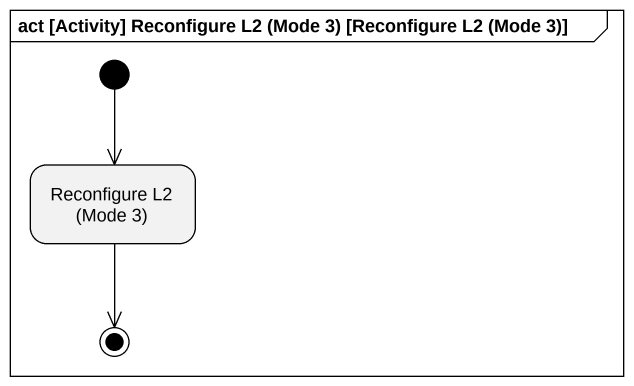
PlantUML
@startuml
mainframe act [Activity] Reconfigure L2 (Mode 3) [Reconfigure L2 (Mode 3)]
hide empty description
state "Reconfigure L2 (Mode 3)" as Reconfigure_L2_Mode_3
[*] --> Reconfigure_L2_Mode_3
Reconfigure_L2_Mode_3 --> [*]
@enduml
